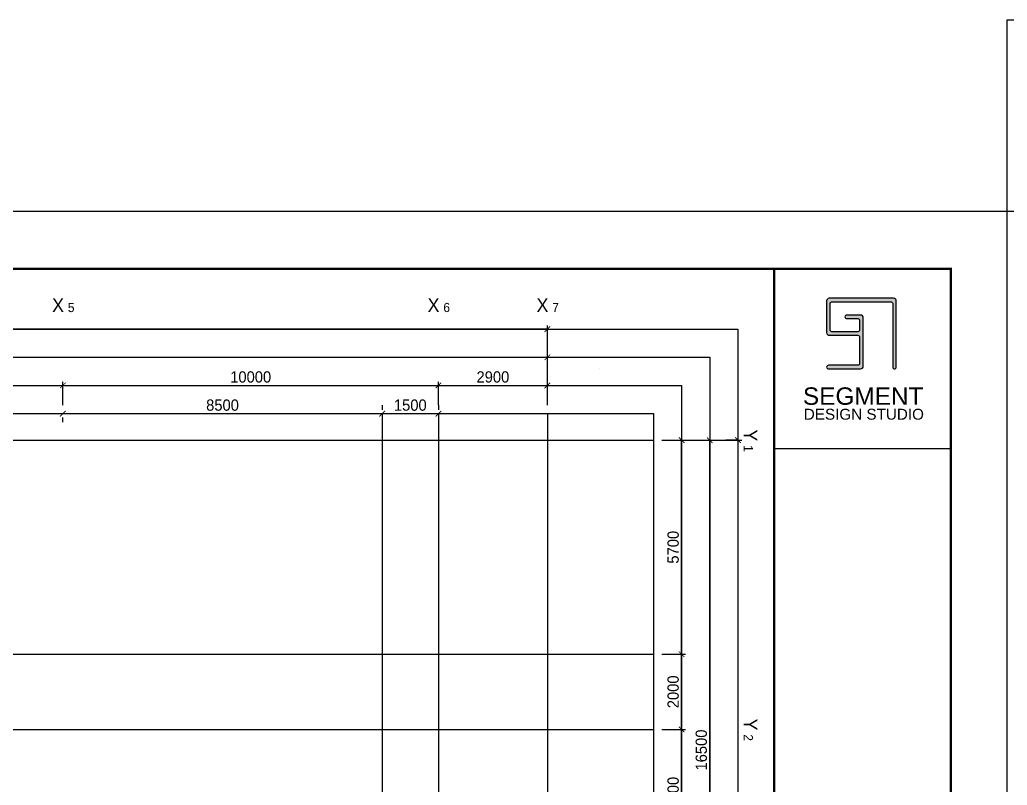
# Model space of a CAD drawing. Header units: millimetres. Extents: x 0 to 199210, y 0 to 94205.
# Drawn here: x 104808 to 131105, y 29272 to 49655 of the extents above; entities that cross this region are included whole.
import ezdxf
from ezdxf.enums import TextEntityAlignment as Align

# ---------------------------------------------------------------- set-up
doc = ezdxf.new("R2010")
doc.units = ezdxf.units.MM
doc.linetypes.add('CEN', pattern=[62, 60, -1, 0, -1])
doc.layers.get('Defpoints').update_dxf_attribs({"color": 142})
for name, color, linetype in [('12. TXT1', 132, 'Continuous'), ('2. WAL', 2, 'Continuous'), ('CEN', 1, 'CEN'), ('DIM', 7, 'Continuous'), ('Site', 2, 'Continuous')]:
    doc.layers.add(name, color=color, linetype=linetype)
doc.layers.add('INVisible', color=165, linetype='Continuous', plot=False)
doc.styles.add('11', font='Dotum.ttf')
doc.styles.get("Standard").update_dxf_attribs({"font": 'arial.ttf'})
doc.styles.add('돋움', font='Dotum.ttf')
doc.dimstyles.new('150', dxfattribs={"dimscale": 50, "dimtxt": 6, "dimasz": 3, "dimexe": 2, "dimexo": 4.5, "dimgap": 1.5, "dimtad": 1, "dimtoh": 1, "dimdec": 0, "dimzin": 0, "dimdsep": 46, "dimtxsty": '11', "dimblk1": 'ARCHTICK', "dimblk2": 'ARCHTICK', "dimsah": 1, "dimcen": 5, "dimclrd": 143, "dimclre": 143, "dimclrt": 7, "dimadec": 0, "dimazin": 0, "dimtfac": 1, "dimtdec": 0, "dimtix": 1, "dimtmove": 2, "dimatfit": 3, "dimldrblk": 'ARCHTICK', "dimfxl": 1, "dimtolj": 1, "dimtzin": 0, "dimlwd": -1, "dimlwe": -1, "dimarcsym": 0})

# ---------------------------------------------------------------- blocks, each defined once
blk = doc.blocks.new('Logo_SEGMENT')
at = {"layer": '12. TXT1'}
h = blk.add_hatch(color=256, dxfattribs=at)
h.dxf.hatch_style = 1
h.paths.add_polyline_path([(37439, 45103, -0.414214), (37561, 44981), (37561, 40618, 0.414214), (37683, 40495, 0.414214), (37806, 40618), (37806, 45164, 0.414214), (37622, 45348), (33196, 45348, 0.414214), (33012, 45164), (33012, 42983, 0.414214), (33196, 42799), (35164, 42799, -0.414214), (35286, 42677), (35286, 40862, -0.414214), (35164, 40740), (33134, 40740, 0.414214), (33012, 40618, 0.414214), (33134, 40495), (35348, 40495, 0.414214), (35531, 40679), (35531, 44012, 0.414214), (35348, 44196), (34394, 44196, 0.414214), (34272, 44074, 0.414214), (34394, 43951), (35164, 43951, -0.414214), (35286, 43829), (35286, 43166, -0.414214), (35164, 43044), (33379, 43044, -0.414214), (33257, 43166), (33257, 44981, -0.414214), (33379, 45103)])
blk.add_lwpolyline([(37806, 40618), (37806, 45164, 0.414214), (37622, 45348), (33196, 45348, 0.414214), (33012, 45164), (33012, 42983, 0.414214), (33196, 42799), (35164, 42799, -0.414214), (35286, 42677), (35286, 40862, -0.414214), (35164, 40740), (33134, 40740, 0.414214), (33012, 40618), (33012, 40618, 0.414214), (33134, 40495), (35348, 40495, 0.414214), (35531, 40679), (35531, 44012, 0.414214), (35348, 44196), (34394, 44196, 0.414214), (34272, 44074), (34272, 44074, 0.414214), (34394, 43951), (35164, 43951, -0.414214), (35286, 43829), (35286, 43166, -0.414214), (35164, 43044), (33379, 43044, -0.414214), (33257, 43166), (33257, 44981, -0.414214), (33379, 45103), (37439, 45103, -0.414214), (37561, 44981), (37561, 40618, 0.414214), (37683, 40495), (37683, 40495, 0.414214)], format="xyb", close=True, dxfattribs=at)
at = {"layer": '12. TXT1', "attachment_point": 1}
for s, insert, char_height in [('SEGMENT', (31383, 39218), 1200), ('DESIGN STUDIO', (31443, 37745), 750)]:
    blk.add_mtext_dynamic_manual_height_columns(s, width=8502.85, gutter_width=12.5, heights=[0], dxfattribs=dict(at, insert=insert, char_height=char_height))
blk = doc.blocks.new('A$Cc88963d0')
at = {"layer": '12. TXT1', "xscale": 0.2580316282530466, "yscale": 0.2580316282530466, "zscale": 0.2580316282530466}
blk.add_blockref('Logo_SEGMENT', (-8098, -9539), dxfattribs=at)
blk = doc.blocks.new('FORM_A3_100')
blk.add_line((41001, 25484), (37860, 25484))
at = {"color": 8}
blk.add_lwpolyline([(42000, 0), (42000, 29700), (0, 29700), (0, 0)], close=True, dxfattribs=at)
at = {"color": 7, "const_width": 41.7}
blk.add_lwpolyline([(41001, 1016), (41001, 28684), (999, 28684), (999, 1016)], close=True, dxfattribs=at)
blk.add_lwpolyline([(37860, 28682), (37860, 1024)], dxfattribs=at)
blk.add_blockref('A$Cc88963d0', (38373, 25997))
blk = doc.blocks.new('_ArchTick')
at = {"color": 0, "linetype": 'ByBlock', "const_width": 0.15}
blk.add_lwpolyline([(-0.5, -0.5), (0.5, 0.5)], dxfattribs=at)
blk = doc.blocks.new('*D123')
at = {"layer": 'Defpoints', "color": 0, "transparency": 16777216}
for p in [(121684, 30759), (122434, 30759), (121684, 27359)]:
    blk.add_point(p, dxfattribs=at)
at = {"layer": 'DIM', "color": 143, "transparency": 16777216}
for p, q in [((121909, 30759), (122534, 30759)), ((122434, 27359), (122434, 30759)), ((121909, 27359), (122534, 27359))]:
    blk.add_line(p, q, dxfattribs=at)
at = {"layer": 'DIM', "color": 143, "transparency": 16777216, "xscale": 150, "yscale": 150, "zscale": 150}
for p, rotation in [((122434, 30759), 90), ((122434, 27359), 270)]:
    blk.add_blockref('_ArchTick', p, dxfattribs=dict(at, rotation=rotation))
at = {"layer": 'DIM', "color": 7, "transparency": 16777216, "insert": (122209, 29059), "char_height": 300, "attachment_point": 5, "rotation": 90, "style": '11'}
blk.add_mtext('\\A1;3400', dxfattribs=at)
blk = doc.blocks.new('*D124')
at = {"layer": 'Defpoints', "color": 0, "transparency": 16777216}
for p in [(121684, 32759), (122434, 32759), (121684, 30759)]:
    blk.add_point(p, dxfattribs=at)
at = {"layer": 'DIM', "color": 143, "transparency": 16777216}
for p, q in [((121909, 32759), (122534, 32759)), ((122434, 30759), (122434, 32759)), ((121909, 30759), (122534, 30759))]:
    blk.add_line(p, q, dxfattribs=at)
at = {"layer": 'DIM', "color": 143, "transparency": 16777216, "xscale": 150, "yscale": 150, "zscale": 150}
for p, rotation in [((122434, 32759), 90), ((122434, 30759), 270)]:
    blk.add_blockref('_ArchTick', p, dxfattribs=dict(at, rotation=rotation))
at = {"layer": 'DIM', "color": 7, "transparency": 16777216, "insert": (122209, 31759), "char_height": 300, "attachment_point": 5, "rotation": 90, "style": '11'}
blk.add_mtext('\\A1;2000', dxfattribs=at)
blk = doc.blocks.new('*D125')
at = {"layer": 'Defpoints', "color": 0, "transparency": 16777216}
for p in [(121684, 38459), (122434, 38459), (121684, 32759)]:
    blk.add_point(p, dxfattribs=at)
at = {"layer": 'DIM', "color": 143, "transparency": 16777216}
for p, q in [((121909, 38459), (122534, 38459)), ((122434, 32759), (122434, 38459)), ((121909, 32759), (122534, 32759))]:
    blk.add_line(p, q, dxfattribs=at)
at = {"layer": 'DIM', "color": 143, "transparency": 16777216, "xscale": 150, "yscale": 150, "zscale": 150}
for p, rotation in [((122434, 38459), 90), ((122434, 32759), 270)]:
    blk.add_blockref('_ArchTick', p, dxfattribs=dict(at, rotation=rotation))
at = {"layer": 'DIM', "color": 7, "transparency": 16777216, "insert": (122209, 35609), "char_height": 300, "attachment_point": 5, "rotation": 90, "style": '11'}
blk.add_mtext('\\A1;5700', dxfattribs=at)
blk = doc.blocks.new('*D126')
at = {"layer": 'Defpoints', "color": 0, "transparency": 16777216}
for p in [(121684, 38459), (123184, 38459), (121684, 21959)]:
    blk.add_point(p, dxfattribs=at)
at = {"layer": 'DIM', "color": 143, "transparency": 16777216}
for p, q in [((121909, 38459), (123284, 38459)), ((123184, 21959), (123184, 38459)), ((121909, 21959), (123284, 21959))]:
    blk.add_line(p, q, dxfattribs=at)
at = {"layer": 'DIM', "color": 143, "transparency": 16777216, "xscale": 150, "yscale": 150, "zscale": 150}
for p, rotation in [((123184, 38459), 90), ((123184, 21959), 270)]:
    blk.add_blockref('_ArchTick', p, dxfattribs=dict(at, rotation=rotation))
at = {"layer": 'DIM', "color": 7, "transparency": 16777216, "insert": (122959, 30209), "char_height": 300, "attachment_point": 5, "rotation": 90, "style": '11'}
blk.add_mtext('\\A1;16500', dxfattribs=at)
blk = doc.blocks.new('*D132')
at = {"layer": 'Defpoints', "color": 0, "transparency": 16777216}
for p in [(121684, 38459), (121684, 9459), (123934, 9459)]:
    blk.add_point(p, dxfattribs=at)
at = {"layer": 'DIM', "color": 143, "transparency": 16777216}
for p, q in [((121909, 38459), (124034, 38459)), ((123934, 38459), (123934, 9459)), ((121909, 9459), (124034, 9459))]:
    blk.add_line(p, q, dxfattribs=at)
at = {"layer": 'DIM', "color": 143, "transparency": 16777216, "xscale": 150, "yscale": 150, "zscale": 150}
for p, rotation in [((123934, 38459), 90), ((123934, 9459), 270)]:
    blk.add_blockref('_ArchTick', p, dxfattribs=dict(at, rotation=rotation))
at = {"layer": 'DIM', "color": 7, "transparency": 16777216, "insert": (123709, 23959), "char_height": 300, "attachment_point": 5, "rotation": 90, "style": '11'}
blk.add_mtext('\\A1;29000', dxfattribs=at)
blk = doc.blocks.new('*D137')
at = {"layer": 'Defpoints', "color": 0, "transparency": 16777216}
for p in [(105958, 39917), (95958, 39167), (105958, 39167)]:
    blk.add_point(p, dxfattribs=at)
at = {"layer": 'DIM', "color": 143, "transparency": 16777216}
for p, q in [((95958, 39392), (95958, 40017)), ((105958, 39392), (105958, 40017)), ((95958, 39917), (105958, 39917))]:
    blk.add_line(p, q, dxfattribs=at)
at = {"layer": 'DIM', "color": 143, "transparency": 16777216, "xscale": 150, "yscale": 150, "zscale": 150, "rotation": 180}
blk.add_blockref('_ArchTick', (95958, 39917), dxfattribs=at)
at = {"layer": 'DIM', "color": 143, "transparency": 16777216, "xscale": 150, "yscale": 150, "zscale": 150}
blk.add_blockref('_ArchTick', (105958, 39917), dxfattribs=at)
at = {"layer": 'DIM', "color": 7, "transparency": 16777216, "insert": (100958, 40142), "char_height": 300, "attachment_point": 5, "style": '11'}
blk.add_mtext('\\A1;10000', dxfattribs=at)
blk = doc.blocks.new('*D138')
at = {"layer": 'Defpoints', "color": 0, "transparency": 16777216}
for p in [(115958, 39917), (105958, 39167), (115958, 39167)]:
    blk.add_point(p, dxfattribs=at)
at = {"layer": 'DIM', "color": 143, "transparency": 16777216}
for p, q in [((105958, 39392), (105958, 40017)), ((115958, 39392), (115958, 40017)), ((105958, 39917), (115958, 39917))]:
    blk.add_line(p, q, dxfattribs=at)
at = {"layer": 'DIM', "color": 143, "transparency": 16777216, "xscale": 150, "yscale": 150, "zscale": 150, "rotation": 180}
blk.add_blockref('_ArchTick', (105958, 39917), dxfattribs=at)
at = {"layer": 'DIM', "color": 143, "transparency": 16777216, "xscale": 150, "yscale": 150, "zscale": 150}
blk.add_blockref('_ArchTick', (115958, 39917), dxfattribs=at)
at = {"layer": 'DIM', "color": 7, "transparency": 16777216, "insert": (110958, 40142), "char_height": 300, "attachment_point": 5, "style": '11'}
blk.add_mtext('\\A1;10000', dxfattribs=at)
blk = doc.blocks.new('*D139')
at = {"layer": 'Defpoints', "color": 0, "transparency": 16777216}
for p in [(118858, 39917), (115958, 39167), (118858, 39167)]:
    blk.add_point(p, dxfattribs=at)
at = {"layer": 'DIM', "color": 143, "transparency": 16777216}
for p, q in [((115958, 39392), (115958, 40017)), ((118858, 39392), (118858, 40017)), ((115958, 39917), (118858, 39917))]:
    blk.add_line(p, q, dxfattribs=at)
at = {"layer": 'DIM', "color": 143, "transparency": 16777216, "xscale": 150, "yscale": 150, "zscale": 150, "rotation": 180}
blk.add_blockref('_ArchTick', (115958, 39917), dxfattribs=at)
at = {"layer": 'DIM', "color": 143, "transparency": 16777216, "xscale": 150, "yscale": 150, "zscale": 150}
blk.add_blockref('_ArchTick', (118858, 39917), dxfattribs=at)
at = {"layer": 'DIM', "color": 7, "transparency": 16777216, "insert": (117408, 40142), "char_height": 300, "attachment_point": 5, "style": '11'}
blk.add_mtext('\\A1;2900', dxfattribs=at)
blk = doc.blocks.new('*D140')
at = {"layer": 'Defpoints', "color": 0, "transparency": 16777216}
for p in [(118858, 40667), (88858, 39167), (118858, 39167)]:
    blk.add_point(p, dxfattribs=at)
at = {"layer": 'DIM', "color": 143, "transparency": 16777216}
for p, q in [((88858, 39392), (88858, 40767)), ((118858, 39392), (118858, 40767)), ((88858, 40667), (118858, 40667))]:
    blk.add_line(p, q, dxfattribs=at)
at = {"layer": 'DIM', "color": 143, "transparency": 16777216, "xscale": 150, "yscale": 150, "zscale": 150, "rotation": 180}
blk.add_blockref('_ArchTick', (88858, 40667), dxfattribs=at)
at = {"layer": 'DIM', "color": 143, "transparency": 16777216, "xscale": 150, "yscale": 150, "zscale": 150}
blk.add_blockref('_ArchTick', (118858, 40667), dxfattribs=at)
at = {"layer": 'DIM', "color": 7, "transparency": 16777216, "insert": (103858, 40892), "char_height": 300, "attachment_point": 5, "style": '11'}
blk.add_mtext('\\A1;30000', dxfattribs=at)
blk = doc.blocks.new('*D141')
at = {"layer": 'Defpoints', "color": 0, "transparency": 16777216}
for p in [(73858, 41417), (73858, 39167), (118858, 39167)]:
    blk.add_point(p, dxfattribs=at)
at = {"layer": 'DIM', "color": 143, "transparency": 16777216}
for p, q in [((73858, 39392), (73858, 41517)), ((118858, 41417), (73858, 41417)), ((118858, 39392), (118858, 41517))]:
    blk.add_line(p, q, dxfattribs=at)
at = {"layer": 'DIM', "color": 143, "transparency": 16777216, "xscale": 150, "yscale": 150, "zscale": 150, "rotation": 180}
blk.add_blockref('_ArchTick', (73858, 41417), dxfattribs=at)
at = {"layer": 'DIM', "color": 143, "transparency": 16777216, "xscale": 150, "yscale": 150, "zscale": 150}
blk.add_blockref('_ArchTick', (118858, 41417), dxfattribs=at)
at = {"layer": 'DIM', "color": 7, "transparency": 16777216, "insert": (96358, 41642), "char_height": 300, "attachment_point": 5, "style": '11'}
blk.add_mtext('\\A1;45000', dxfattribs=at)
blk = doc.blocks.new('*D155')
at = {"layer": 'Defpoints', "color": 0, "transparency": 16777216}
for p in [(105958, 39167), (114458, 39167), (114458, 39167)]:
    blk.add_point(p, dxfattribs=at)
at = {"layer": 'DIM', "color": 143, "transparency": 16777216}
for p, q in [((114458, 39392), (114458, 39267)), ((105958, 39167), (114458, 39167)), ((105958, 38942), (105958, 39067))]:
    blk.add_line(p, q, dxfattribs=at)
at = {"layer": 'DIM', "color": 143, "transparency": 16777216, "xscale": 150, "yscale": 150, "zscale": 150, "rotation": 180}
blk.add_blockref('_ArchTick', (105958, 39167), dxfattribs=at)
at = {"layer": 'DIM', "color": 143, "transparency": 16777216, "xscale": 150, "yscale": 150, "zscale": 150}
blk.add_blockref('_ArchTick', (114458, 39167), dxfattribs=at)
at = {"layer": 'DIM', "color": 7, "transparency": 16777216, "insert": (110208, 39392), "char_height": 300, "attachment_point": 5, "style": '11'}
blk.add_mtext('\\A1;8500', dxfattribs=at)
blk = doc.blocks.new('*D156')
at = {"layer": 'Defpoints', "color": 0, "transparency": 16777216}
for p in [(114458, 39167), (115958, 39167), (115958, 39167)]:
    blk.add_point(p, dxfattribs=at)
at = {"layer": 'DIM', "color": 143, "transparency": 16777216}
for p, q in [((114458, 39392), (114458, 39267)), ((115958, 39392), (115958, 39267)), ((114458, 39167), (115958, 39167))]:
    blk.add_line(p, q, dxfattribs=at)
at = {"layer": 'DIM', "color": 143, "transparency": 16777216, "xscale": 150, "yscale": 150, "zscale": 150, "rotation": 180}
blk.add_blockref('_ArchTick', (114458, 39167), dxfattribs=at)
at = {"layer": 'DIM', "color": 143, "transparency": 16777216, "xscale": 150, "yscale": 150, "zscale": 150}
blk.add_blockref('_ArchTick', (115958, 39167), dxfattribs=at)
at = {"layer": 'DIM', "color": 7, "transparency": 16777216, "insert": (115208, 39392), "char_height": 300, "attachment_point": 5, "style": '11'}
blk.add_mtext('\\A1;1500', dxfattribs=at)

msp = doc.modelspace()

# ---------------------------------------------------------------- linework, layer by layer
at = {"color": 0, "linetype": 'ByBlock'}
msp.add_line((123933.9, 38458.9), (123608.9, 38458.9), dxfattribs=at)
at = {"layer": '2. WAL'}
msp.add_lwpolyline([(131105.2, 49655.2), (136210.5, 49655.2), (136210.5, 44550), (131105.2, 44550)], close=True, dxfattribs=at)
at = {"layer": 'CEN'}
for p, q in [((114458, 39166.8), (114458, 5395.3)), ((115958, 39166.8), (115958, 5395.3)), ((118858, 39166.8), (118858, 5395.3)), ((72814.8, 38458.9), (121683.9, 38458.9)), ((73758, 32758.9), (121683.9, 32758.9)), ((72814.8, 30758.9), (121683.9, 30758.9))]:
    msp.add_line(p, q, dxfattribs=at)
at = {"layer": 'INVisible'}
for points in [[(123933.9, 3145.3), (70564.8, 3145.3), (70564.8, 41416.8), (123933.9, 41416.8)], [(123183.9, 3895.3), (71314.8, 3895.3), (71314.8, 40666.8), (123183.9, 40666.8)], [(122433.9, 4645.3), (72064.8, 4645.3), (72064.8, 39916.8), (122433.9, 39916.8)], [(121683.9, 5395.3), (72814.8, 5395.3), (72814.8, 39166.8), (121683.9, 39166.8)]]:
    msp.add_lwpolyline(points, close=True, dxfattribs=at)
at = {"layer": 'Site'}
msp.add_line((120249.9, 40378), (120249.9, 40378), dxfattribs=at)

# ---------------------------------------------------------------- block references
at = {"xscale": 1.499999999961756, "yscale": 1.499999999961756, "zscale": 1.499999999961756}
msp.add_blockref('FORM_A3_100', (68105.2, 0), dxfattribs=at)

# ---------------------------------------------------------------- texts
at = {"color": 3, "linetype": 'ByBlock', "style": '돋움'}
for tag, text, height, p in [('X', 'X', 365.6, (105827.9, 42054.3)), ('5', '1', 243.8, (106177.3, 41993.3)), ('X', 'X', 365.6, (115827.9, 42054.3)), ('6', '1', 243.8, (116177.3, 41993.3)), ('X', 'X', 365.6, (118727.9, 42054.3)), ('7', '1', 243.8, (119077.3, 41993.3))]:
    msp.add_attdef(tag, text=text, height=height, dxfattribs=at).set_placement(p, align=Align.MIDDLE_CENTER)
for tag, text, height, p in [('Y', 'X', 365.6, (124271.4, 38588.9)), ('1', '1', 243.8, (124210.4, 38239.5)), ('Y', 'X', 365.6, (124271.4, 30888.9)), ('2', '1', 243.8, (124210.4, 30539.5))]:
    msp.add_attdef(tag, text=text, height=height, rotation=270, dxfattribs=at).set_placement(p, align=Align.MIDDLE_CENTER)

# ---------------------------------------------------------------- dimensions: what is measured, and where the dimension line sits
at = {"layer": 'DIM'}
for base, p1, p2, picture, middle in [((73858, 41416.8), (118858, 39166.8), (73858, 39166.8), '*D141', (96358, 41642)), ((118858, 40666.8), (88858, 39166.8), (118858, 39166.8), '*D140', (103858, 40892)), ((105958, 39916.8), (95958, 39166.8), (105958, 39166.8), '*D137', (100958, 40142)), ((115958, 39916.8), (105958, 39166.8), (115958, 39166.8), '*D138', (110958, 40142)), ((118858, 39916.8), (115958, 39166.8), (118858, 39166.8), '*D139', (117408, 40142))]:
    dim = msp.add_linear_dim(base=base, p1=p1, p2=p2, dimstyle='150', override={"dimscale": 50}, dxfattribs=at)
    dim.commit()
    dim.dimension.update_dxf_attribs({"geometry": picture, "text_midpoint": middle})
for base, p1, p2, picture, middle in [((114458, 39166.8), (105958, 39166.8), (114458, 39166.8), '*D155', (110208, 39392)), ((115958, 39166.8), (114458, 39166.8), (115958, 39166.8), '*D156', (115208, 39392))]:
    dim = msp.add_linear_dim(base=base, p1=p1, p2=p2, dimstyle='150', dxfattribs=at)
    dim.commit()
    dim.dimension.update_dxf_attribs({"geometry": picture, "text_midpoint": middle})
for base, p1, p2, picture, middle in [((122433.9, 38458.9), (121683.9, 32758.9), (121683.9, 38458.9), '*D125', (122208.7, 35608.9)), ((123183.9, 38458.9), (121683.9, 21958.9), (121683.9, 38458.9), '*D126', (122958.7, 30208.9)), ((123933.9, 9458.9), (121683.9, 38458.9), (121683.9, 9458.9), '*D132', (123708.7, 23958.9)), ((122433.9, 32758.9), (121683.9, 30758.9), (121683.9, 32758.9), '*D124', (122208.7, 31758.9)), ((122433.9, 30758.9), (121683.9, 27358.9), (121683.9, 30758.9), '*D123', (122208.7, 29058.9))]:
    dim = msp.add_linear_dim(base=base, p1=p1, p2=p2, angle=270, dimstyle='150', override={"dimscale": 50}, dxfattribs=at)
    dim.commit()
    dim.dimension.update_dxf_attribs({"geometry": picture, "text_midpoint": middle})

doc.saveas('drawing.dxf')
